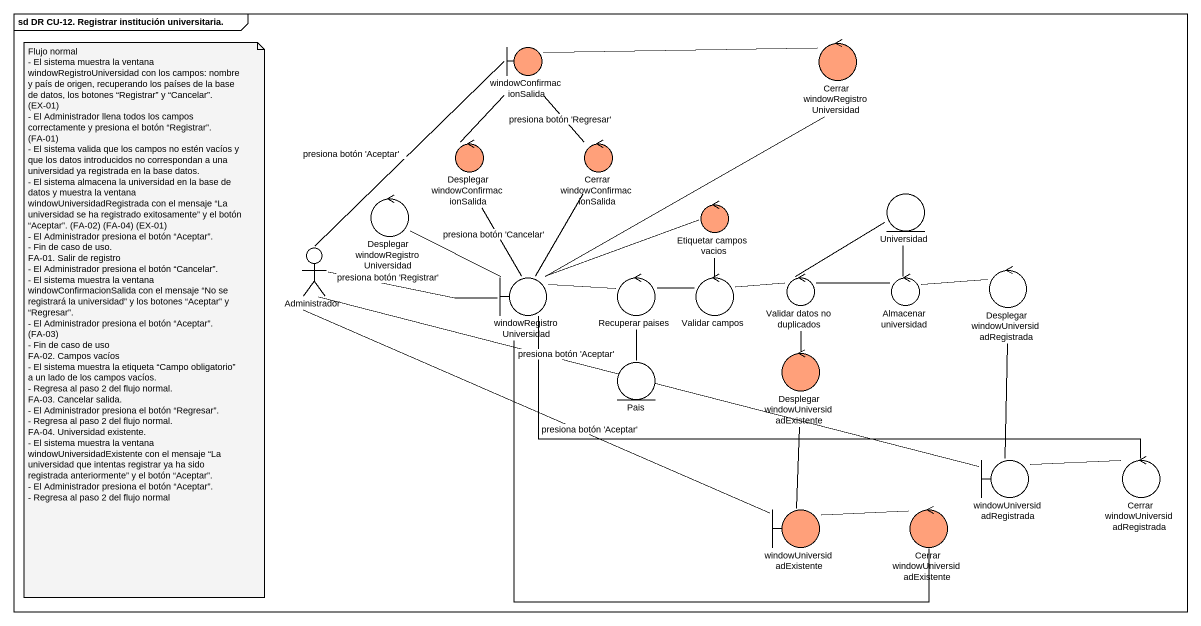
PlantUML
@startuml
mainframe sd DR CU-12. Registrar institución universitaria.
boundary windowConfirmacionSalida #FFA07A
control "Cerrar windowRegistroUniversidad" as Cerrar_windowRegistroUnivers #FFA07A
control "Desplegar windowConfirmacionSalida" as Desplegar #FFA07A
control "Cerrar windowConfirmacionSalida" as Cerrar_windowConfirmacionSal #FFA07A
control "Desplegar windowRegistroUniversidad" as Desplegar_2
control "Etiquetar campos vacios" as Etiquetar_campos_vacios #FFA07A
entity Universidad
actor Administrador
boundary windowRegistroUniversidad
control "Recuperar paises" as Recuperar_paises
control "Validar campos" as Validar_campos
control "Validar datos no duplicados" as Validar_datos_no_duplicados
control "Almacenar universidad" as Almacenar_universidad
control "Desplegar windowUniversidadRegistrada" as Desplegar_3
entity Pais
control "Desplegar windowUniversidadExistente" as Desplegar_4 #FFA07A
boundary windowUniversidadRegistrada
control "Cerrar windowUniversidadRegistrada" as Cerrar_windowUniversidadRegi
boundary windowUniversidadExistente #FFA07A
control "Cerrar windowUniversidadExistente" as Cerrar_windowUniversidadExis #FFA07A
windowConfirmacionSalida -right- Cerrar_windowRegistroUnivers
windowConfirmacionSalida -- Cerrar_windowConfirmacionSal : presiona botón 'Regresar'
Desplegar -up- windowConfirmacionSalida
Cerrar_windowConfirmacionSal -- windowRegistroUniversidad
Desplegar_2 -right- windowRegistroUniversidad
Etiquetar_campos_vacios -left- windowRegistroUniversidad
Administrador -up- windowConfirmacionSalida : presiona botón 'Aceptar'
Administrador -right- windowRegistroUniversidad : presiona botón 'Registrar'
Administrador -right- windowUniversidadRegistrada : presiona botón 'Aceptar'
windowRegistroUniversidad -up- Cerrar_windowRegistroUnivers
windowRegistroUniversidad -up- Desplegar : presiona botón 'Cancelar'
windowRegistroUniversidad -right- Recuperar_paises
windowRegistroUniversidad -right- Cerrar_windowUniversidadRegi
Recuperar_paises -right- Validar_campos
Recuperar_paises -- Pais
Validar_campos -up- Etiquetar_campos_vacios
Validar_campos -right- Validar_datos_no_duplicados
Validar_datos_no_duplicados -up- Universidad
Validar_datos_no_duplicados -right- Almacenar_universidad
Validar_datos_no_duplicados -- Desplegar_4
Almacenar_universidad -up- Universidad
Almacenar_universidad -right- Desplegar_3
Desplegar_3 -- windowUniversidadRegistrada
Desplegar_4 -- windowUniversidadExistente
windowUniversidadRegistrada -right- Cerrar_windowUniversidadRegi
windowUniversidadExistente -left- Administrador : presiona botón 'Aceptar'
windowUniversidadExistente -right- Cerrar_windowUniversidadExis
Cerrar_windowUniversidadExis -left- windowRegistroUniversidad
note as N1
  Flujo normal
  - El sistema muestra la ventana windowRegistroUniversidad con los campos: nombre y país de origen, recuperando los países de la base de datos, los botones “Registrar” y “Cancelar”. (EX-01)
  - El Administrador llena todos los campos correctamente y presiona el botón “Registrar”. (FA-01)
  - El sistema valida que los campos no estén vacíos y que los datos introducidos no correspondan a una universidad ya registrada en la base datos.
  - El sistema almacena la universidad en la base de datos y muestra la ventana windowUniversidadRegistrada con el mensaje “La universidad se ha registrado exitosamente” y el botón “Aceptar”. (FA-02) (FA-04) (EX-01)
  - El Administrador presiona el botón “Aceptar”.
  - Fin de caso de uso.
  FA-01. Salir de registro
  - El Administrador presiona el botón “Cancelar”.
  - El sistema muestra la ventana windowConfirmacionSalida con el mensaje “No se registrará la universidad” y los botones “Aceptar” y “Regresar”.
  - El Administrador presiona el botón “Aceptar”. (FA-03)
  - Fin de caso de uso
  FA-02. Campos vacíos
  - El sistema muestra la etiqueta “Campo obligatorio” a un lado de los campos vacíos.
  - Regresa al paso 2 del flujo normal.
  FA-03. Cancelar salida.
  - El Administrador presiona el botón “Regresar”.
  - Regresa al paso 2 del flujo normal.
  FA-04. Universidad existente.
  - El sistema muestra la ventana windowUniversidadExistente con el mensaje “La universidad que intentas registrar ya ha sido registrada anteriormente” y el botón “Aceptar”.
  - El Administrador presiona el botón “Aceptar”.
  - Regresa al paso 2 del flujo normal
end note
@enduml
